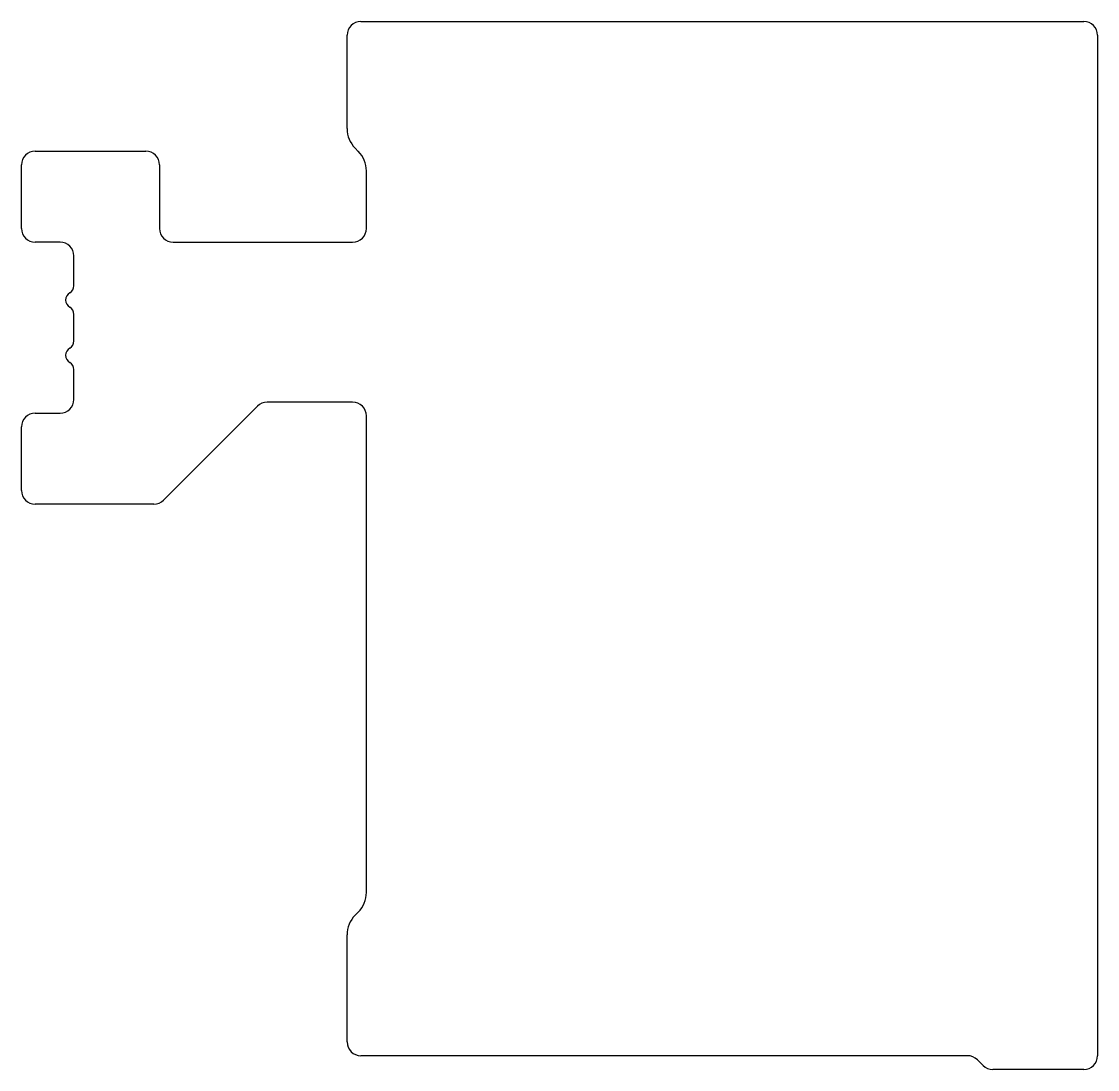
# Model space of a CAD drawing. Extents: x 2424.5 to 2463.5, y 1584.6 to 1622.6.
import ezdxf

# ---------------------------------------------------------------- set-up
doc = ezdxf.new("R2010")
doc.units = 0
doc.layers.get('0').update_dxf_attribs({"linetype": 'CONTINUOUS'})

msp = doc.modelspace()

# ---------------------------------------------------------------- linework, layer by layer
for p, q in [((2436.798, 1622.586), (2462.998, 1622.586)), ((2436.298, 1618.701), (2436.298, 1622.086)), ((2463.498, 1622.086), (2463.498, 1585.086)), ((2424.998, 1617.886), (2428.998, 1617.886)), ((2436.705, 1617.879), (2436.591, 1617.994)), ((2424.498, 1615.086), (2424.498, 1617.386)), ((2429.498, 1617.386), (2429.498, 1615.086)), ((2436.998, 1615.086), (2436.998, 1617.172)), ((2425.898, 1614.586), (2424.998, 1614.586)), ((2429.998, 1614.586), (2436.498, 1614.586)), ((2426.398, 1613.006), (2426.398, 1614.086)), ((2426.398, 1611.006), (2426.398, 1611.967)), ((2426.398, 1608.886), (2426.398, 1609.967)), ((2436.498, 1608.786), (2433.405, 1608.786)), ((2424.998, 1608.386), (2425.898, 1608.386)), ((2433.052, 1608.64), (2429.644, 1605.233)), ((2436.998, 1591.001), (2436.998, 1608.286)), ((2424.498, 1605.586), (2424.498, 1607.886)), ((2429.291, 1605.086), (2424.998, 1605.086)), ((2436.591, 1590.179), (2436.705, 1590.294)), ((2436.298, 1585.586), (2436.298, 1589.472)), ((2458.791, 1585.086), (2436.798, 1585.086)), ((2459.352, 1584.733), (2459.144, 1584.94)), ((2462.998, 1584.586), (2459.705, 1584.586))]:
    msp.add_line(p, q)
for centre, radius, start, end in [((2436.798, 1622.086), 0.5, 90, 180), ((2462.998, 1622.086), 0.5, 0, 90), ((2437.298, 1618.701), 1, 180, 225), ((2424.998, 1617.386), 0.5, 90, 180), ((2428.998, 1617.386), 0.5, 0, 90), ((2435.998, 1617.172), 1, 0, 45), ((2424.998, 1615.086), 0.5, 180, 270), ((2429.998, 1615.086), 0.5, 180, 270), ((2436.498, 1615.086), 0.5, 270, 0), ((2425.898, 1614.086), 0.5, 0, 90), ((2426.398, 1612.486), 0.3, 120, 240), ((2426.098, 1613.006), 0.3, 300, 360), ((2426.098, 1611.967), 0.3, 0, 60), ((2426.398, 1610.486), 0.3, 120, 240), ((2426.098, 1611.006), 0.3, 300, 360), ((2426.098, 1609.967), 0.3, 0, 60), ((2425.898, 1608.886), 0.5, 270, 0), ((2433.405, 1608.286), 0.5, 90, 135), ((2436.498, 1608.286), 0.5, 0, 90), ((2424.998, 1607.886), 0.5, 90, 180), ((2424.998, 1605.586), 0.5, 180, 270), ((2429.291, 1605.586), 0.5, 270, 315), ((2435.998, 1591.001), 1, 315, 0), ((2437.298, 1589.472), 1, 135, 180), ((2436.798, 1585.586), 0.5, 180, 270), ((2458.791, 1584.586), 0.5, 45, 90), ((2462.998, 1585.086), 0.5, 270, 0), ((2459.705, 1585.086), 0.5, 225, 270)]:
    msp.add_arc(centre, radius, start, end)

doc.saveas('drawing.dxf')
